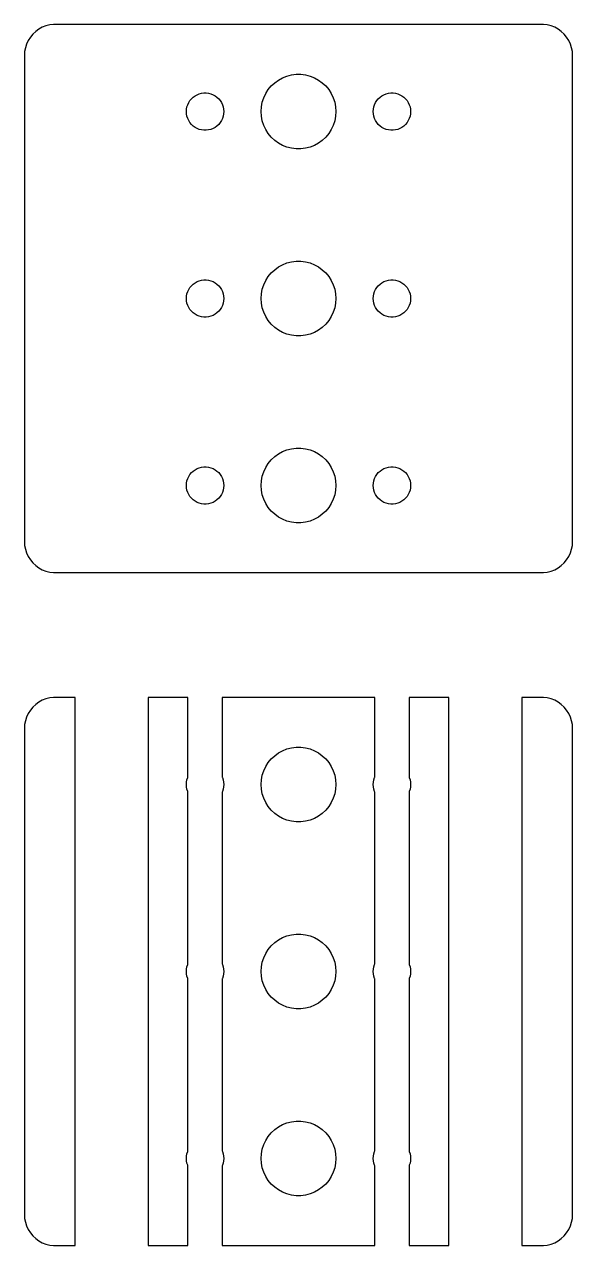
# Model space of a CAD drawing. Header units: metres. Extents: x -22 to 22, y -22 to 454.
# Drawn here: x -22 to 22, y 356 to 454 of the extents above; entities that cross this region are included whole.
import ezdxf

# ---------------------------------------------------------------- set-up
doc = ezdxf.new("R2010")
doc.units = ezdxf.units.M

msp = doc.modelspace()

# ---------------------------------------------------------------- linework, layer by layer
for p, q in [((-20.5644, 453.762), (-20.8396, 453.611)), ((-20.2725, 453.878), (-20.5644, 453.762)), ((-19.9684, 453.956), (-20.2725, 453.878)), ((-19.657, 453.995), (-19.9684, 453.956)), ((19.657, 453.995), (-19.657, 453.995)), ((19.9684, 453.956), (19.657, 453.995)), ((20.2725, 453.878), (19.9684, 453.956)), ((20.5644, 453.762), (20.2725, 453.878)), ((20.8396, 453.611), (20.5644, 453.762)), ((-21.5225, 452.969), (-21.6908, 452.704)), ((-21.3224, 453.211), (-21.5225, 452.969)), ((-21.0936, 453.426), (-21.3224, 453.211)), ((-20.8396, 453.611), (-21.0936, 453.426)), ((21.0936, 453.426), (20.8396, 453.611)), ((21.3224, 453.211), (21.0936, 453.426)), ((21.5225, 452.969), (21.3224, 453.211)), ((21.6908, 452.704), (21.5225, 452.969)), ((-21.9803, 451.813), (-22, 451.5)), ((-21.9214, 452.122), (-21.9803, 451.813)), ((-21.8244, 452.42), (-21.9214, 452.122)), ((-21.6908, 452.704), (-21.8244, 452.42)), ((21.8244, 452.42), (21.6908, 452.704)), ((21.9214, 452.122), (21.8244, 452.42)), ((21.9803, 451.813), (21.9214, 452.122)), ((22, 451.5), (21.9803, 451.813)), ((-22, 451.5), (-22, 412.5)), ((22, 412.5), (22, 451.5)), ((-1.27733, 449.714), (-0.927048, 449.853)), ((-0.927048, 449.853), (-0.562134, 449.947)), ((-0.562134, 449.947), (-0.18837, 449.994)), ((-0.18837, 449.994), (0.18837, 449.994)), ((0.18837, 449.994), (0.562134, 449.947)), ((0.562134, 449.947), (0.927048, 449.853)), ((0.927048, 449.853), (1.27733, 449.714)), ((-2.42705, 448.763), (-2.1869, 449.054)), ((-2.1869, 449.054), (-1.91226, 449.312)), ((-1.91226, 449.312), (-1.60747, 449.533)), ((-1.60747, 449.533), (-1.27733, 449.714)), ((1.27733, 449.714), (1.60747, 449.533)), ((1.60747, 449.533), (1.91226, 449.312)), ((1.91226, 449.312), (2.1869, 449.054)), ((2.1869, 449.054), (2.42705, 448.763)), ((-8.81445, 447.723), (-8.71352, 447.882)), ((-8.71352, 447.882), (-8.59344, 448.027)), ((-8.59344, 448.027), (-8.45613, 448.156)), ((-8.45613, 448.156), (-8.30373, 448.266)), ((-8.30373, 448.266), (-8.13866, 448.357)), ((-8.13866, 448.357), (-7.96352, 448.427)), ((-7.96352, 448.427), (-7.78107, 448.473)), ((-7.78107, 448.473), (-7.59418, 448.497)), ((-7.59418, 448.497), (-7.40581, 448.497)), ((-7.40581, 448.497), (-7.21892, 448.473)), ((-7.21892, 448.473), (-7.03647, 448.427)), ((-7.03647, 448.427), (-6.86133, 448.357)), ((-6.86133, 448.357), (-6.69626, 448.266)), ((-6.69626, 448.266), (-6.54385, 448.156)), ((-6.54385, 448.156), (-6.40654, 448.027)), ((-6.40654, 448.027), (-6.28647, 447.882)), ((-6.28647, 447.882), (-6.18553, 447.723)), ((-2.90575, 447.746), (-2.78932, 448.104)), ((-2.78932, 448.104), (-2.62891, 448.445)), ((-2.62891, 448.445), (-2.42705, 448.763)), ((2.42705, 448.763), (2.62891, 448.445)), ((2.62891, 448.445), (2.78932, 448.104)), ((2.78932, 448.104), (2.90575, 447.746)), ((6.18553, 447.723), (6.28647, 447.882)), ((6.28647, 447.882), (6.40654, 448.027)), ((6.40654, 448.027), (6.54385, 448.156)), ((6.54385, 448.156), (6.69626, 448.266)), ((6.69626, 448.266), (6.86133, 448.357)), ((6.86133, 448.357), (7.03647, 448.427)), ((7.03647, 448.427), (7.21892, 448.473)), ((7.21892, 448.473), (7.40581, 448.497)), ((7.40581, 448.497), (7.59418, 448.497)), ((7.59418, 448.497), (7.78107, 448.473)), ((7.78107, 448.473), (7.96352, 448.427)), ((7.96352, 448.427), (8.13866, 448.357)), ((8.13866, 448.357), (8.30373, 448.266)), ((8.30373, 448.266), (8.45613, 448.156)), ((8.45613, 448.156), (8.59344, 448.027)), ((8.59344, 448.027), (8.71352, 447.882)), ((8.71352, 447.882), (8.81445, 447.723)), ((-9, 447), (-8.98816, 447.188)), ((-8.98816, 446.812), (-9, 447)), ((-8.98816, 447.188), (-8.95287, 447.373)), ((-8.95287, 447.373), (-8.89465, 447.552)), ((-8.89465, 447.552), (-8.81445, 447.723)), ((-6.18553, 447.723), (-6.10533, 447.552)), ((-6.10533, 447.552), (-6.04712, 447.373)), ((-6.04712, 447.373), (-6.01183, 447.188)), ((-6.01183, 447.188), (-6, 447)), ((-6, 447), (-6.01183, 446.812)), ((-3, 447), (-2.97633, 447.376)), ((-2.97633, 446.624), (-3, 447)), ((-2.97633, 447.376), (-2.90575, 447.746)), ((2.90575, 447.746), (2.97633, 447.376)), ((2.97633, 447.376), (3, 447)), ((3, 447), (2.97633, 446.624)), ((6, 447), (6.01183, 447.188)), ((6.01183, 446.812), (6, 447)), ((6.01183, 447.188), (6.04712, 447.373)), ((6.04712, 447.373), (6.10533, 447.552)), ((6.10533, 447.552), (6.18553, 447.723)), ((8.81445, 447.723), (8.89465, 447.552)), ((8.89465, 447.552), (8.95287, 447.373)), ((8.95287, 447.373), (8.98816, 447.188)), ((8.98816, 447.188), (9, 447)), ((9, 447), (8.98816, 446.812)), ((-8.95287, 446.627), (-8.98816, 446.812)), ((-8.89465, 446.448), (-8.95287, 446.627)), ((-8.81445, 446.277), (-8.89465, 446.448)), ((-8.71352, 446.118), (-8.81445, 446.277)), ((-8.59344, 445.973), (-8.71352, 446.118)), ((-8.45613, 445.844), (-8.59344, 445.973)), ((-6.40654, 445.973), (-6.54385, 445.844)), ((-6.28647, 446.118), (-6.40654, 445.973)), ((-6.18553, 446.277), (-6.28647, 446.118)), ((-6.10533, 446.448), (-6.18553, 446.277)), ((-6.04712, 446.627), (-6.10533, 446.448)), ((-6.01183, 446.812), (-6.04712, 446.627)), ((-2.90575, 446.254), (-2.97633, 446.624)), ((-2.78932, 445.896), (-2.90575, 446.254)), ((-2.62891, 445.555), (-2.78932, 445.896)), ((2.78932, 445.896), (2.62891, 445.555)), ((2.90575, 446.254), (2.78932, 445.896)), ((2.97633, 446.624), (2.90575, 446.254)), ((6.04712, 446.627), (6.01183, 446.812)), ((6.10533, 446.448), (6.04712, 446.627)), ((6.18553, 446.277), (6.10533, 446.448)), ((6.28647, 446.118), (6.18553, 446.277)), ((6.40654, 445.973), (6.28647, 446.118)), ((6.54385, 445.844), (6.40654, 445.973)), ((8.59344, 445.973), (8.45613, 445.844)), ((8.71352, 446.118), (8.59344, 445.973)), ((8.81445, 446.277), (8.71352, 446.118)), ((8.89465, 446.448), (8.81445, 446.277)), ((8.95287, 446.627), (8.89465, 446.448)), ((8.98816, 446.812), (8.95287, 446.627)), ((-8.30373, 445.734), (-8.45613, 445.844)), ((-8.13866, 445.643), (-8.30373, 445.734)), ((-7.96352, 445.573), (-8.13866, 445.643)), ((-7.78107, 445.527), (-7.96352, 445.573)), ((-7.59418, 445.503), (-7.78107, 445.527)), ((-7.40581, 445.503), (-7.59418, 445.503)), ((-7.21892, 445.527), (-7.40581, 445.503)), ((-7.03647, 445.573), (-7.21892, 445.527)), ((-6.86133, 445.643), (-7.03647, 445.573)), ((-6.69626, 445.734), (-6.86133, 445.643)), ((-6.54385, 445.844), (-6.69626, 445.734)), ((-2.42705, 445.237), (-2.62891, 445.555)), ((-2.1869, 444.946), (-2.42705, 445.237)), ((-1.91226, 444.688), (-2.1869, 444.946)), ((2.1869, 444.946), (1.91226, 444.688)), ((2.42705, 445.237), (2.1869, 444.946)), ((2.62891, 445.555), (2.42705, 445.237)), ((6.69626, 445.734), (6.54385, 445.844)), ((6.86133, 445.643), (6.69626, 445.734)), ((7.03647, 445.573), (6.86133, 445.643)), ((7.21892, 445.527), (7.03647, 445.573)), ((7.40581, 445.503), (7.21892, 445.527)), ((7.59418, 445.503), (7.40581, 445.503)), ((7.78107, 445.527), (7.59418, 445.503)), ((7.96352, 445.573), (7.78107, 445.527)), ((8.13866, 445.643), (7.96352, 445.573)), ((8.30373, 445.734), (8.13866, 445.643)), ((8.45613, 445.844), (8.30373, 445.734)), ((-1.60747, 444.467), (-1.91226, 444.688)), ((-1.27733, 444.286), (-1.60747, 444.467)), ((-0.927048, 444.147), (-1.27733, 444.286)), ((-0.562134, 444.053), (-0.927048, 444.147)), ((-0.18837, 444.006), (-0.562134, 444.053)), ((0.18837, 444.006), (-0.18837, 444.006)), ((0.562134, 444.053), (0.18837, 444.006)), ((0.927048, 444.147), (0.562134, 444.053)), ((1.27733, 444.286), (0.927048, 444.147)), ((1.60747, 444.467), (1.27733, 444.286)), ((1.91226, 444.688), (1.60747, 444.467)), ((-2.1869, 434.054), (-1.91226, 434.312)), ((-1.91226, 434.312), (-1.60747, 434.533)), ((-1.60747, 434.533), (-1.27733, 434.714)), ((-1.27733, 434.714), (-0.927048, 434.853)), ((-0.927048, 434.853), (-0.562134, 434.947)), ((-0.562134, 434.947), (-0.18837, 434.994)), ((-0.18837, 434.994), (0.18837, 434.994)), ((0.18837, 434.994), (0.562134, 434.947)), ((0.562134, 434.947), (0.927048, 434.853)), ((0.927048, 434.853), (1.27733, 434.714)), ((1.27733, 434.714), (1.60747, 434.533)), ((1.60747, 434.533), (1.91226, 434.312)), ((1.91226, 434.312), (2.1869, 434.054)), ((-8.59344, 433.027), (-8.45613, 433.156)), ((-8.45613, 433.156), (-8.30373, 433.266)), ((-8.30373, 433.266), (-8.13866, 433.357)), ((-8.13866, 433.357), (-7.96352, 433.427)), ((-7.96352, 433.427), (-7.78107, 433.473)), ((-7.78107, 433.473), (-7.59418, 433.497)), ((-7.59418, 433.497), (-7.40581, 433.497)), ((-7.40581, 433.497), (-7.21892, 433.473)), ((-7.21892, 433.473), (-7.03647, 433.427)), ((-7.03647, 433.427), (-6.86133, 433.357)), ((-6.86133, 433.357), (-6.69626, 433.266)), ((-6.69626, 433.266), (-6.54385, 433.156)), ((-6.54385, 433.156), (-6.40654, 433.027)), ((-2.78932, 433.104), (-2.62891, 433.445)), ((-2.62891, 433.445), (-2.42705, 433.763)), ((-2.42705, 433.763), (-2.1869, 434.054)), ((2.1869, 434.054), (2.42705, 433.763)), ((2.42705, 433.763), (2.62891, 433.445)), ((2.62891, 433.445), (2.78932, 433.104)), ((6.40654, 433.027), (6.54385, 433.156)), ((6.54385, 433.156), (6.69626, 433.266)), ((6.69626, 433.266), (6.86133, 433.357)), ((6.86133, 433.357), (7.03647, 433.427)), ((7.03647, 433.427), (7.21892, 433.473)), ((7.21892, 433.473), (7.40581, 433.497)), ((7.40581, 433.497), (7.59418, 433.497)), ((7.59418, 433.497), (7.78107, 433.473)), ((7.78107, 433.473), (7.96352, 433.427)), ((7.96352, 433.427), (8.13866, 433.357)), ((8.13866, 433.357), (8.30373, 433.266)), ((8.30373, 433.266), (8.45613, 433.156)), ((8.45613, 433.156), (8.59344, 433.027)), ((-9, 432), (-8.98816, 432.188)), ((-8.98816, 432.188), (-8.95287, 432.373)), ((-8.95287, 432.373), (-8.89465, 432.552)), ((-8.89465, 432.552), (-8.81445, 432.723)), ((-8.81445, 432.723), (-8.71352, 432.882)), ((-8.71352, 432.882), (-8.59344, 433.027)), ((-6.40654, 433.027), (-6.28647, 432.882)), ((-6.28647, 432.882), (-6.18553, 432.723)), ((-6.18553, 432.723), (-6.10533, 432.552)), ((-6.10533, 432.552), (-6.04712, 432.373)), ((-6.04712, 432.373), (-6.01183, 432.188)), ((-6.01183, 432.188), (-6, 432)), ((-3, 432), (-2.97633, 432.376)), ((-2.97633, 432.376), (-2.90575, 432.746)), ((-2.90575, 432.746), (-2.78932, 433.104)), ((2.78932, 433.104), (2.90575, 432.746)), ((2.90575, 432.746), (2.97633, 432.376)), ((2.97633, 432.376), (3, 432)), ((6, 432), (6.01183, 432.188)), ((6.01183, 432.188), (6.04712, 432.373)), ((6.04712, 432.373), (6.10533, 432.552)), ((6.10533, 432.552), (6.18553, 432.723)), ((6.18553, 432.723), (6.28647, 432.882)), ((6.28647, 432.882), (6.40654, 433.027)), ((8.59344, 433.027), (8.71352, 432.882)), ((8.71352, 432.882), (8.81445, 432.723)), ((8.81445, 432.723), (8.89465, 432.552)), ((8.89465, 432.552), (8.95287, 432.373)), ((8.95287, 432.373), (8.98816, 432.188)), ((8.98816, 432.188), (9, 432)), ((-8.98816, 431.812), (-9, 432)), ((-8.95287, 431.627), (-8.98816, 431.812)), ((-8.89465, 431.448), (-8.95287, 431.627)), ((-8.81445, 431.277), (-8.89465, 431.448)), ((-8.71352, 431.118), (-8.81445, 431.277)), ((-6.18553, 431.277), (-6.28647, 431.118)), ((-6.10533, 431.448), (-6.18553, 431.277)), ((-6.04712, 431.627), (-6.10533, 431.448)), ((-6.01183, 431.812), (-6.04712, 431.627)), ((-6, 432), (-6.01183, 431.812)), ((-2.97633, 431.624), (-3, 432)), ((-2.90575, 431.254), (-2.97633, 431.624)), ((-2.78932, 430.896), (-2.90575, 431.254)), ((2.90575, 431.254), (2.78932, 430.896)), ((2.97633, 431.624), (2.90575, 431.254)), ((3, 432), (2.97633, 431.624)), ((6.01183, 431.812), (6, 432)), ((6.04712, 431.627), (6.01183, 431.812)), ((6.10533, 431.448), (6.04712, 431.627)), ((6.18553, 431.277), (6.10533, 431.448)), ((6.28647, 431.118), (6.18553, 431.277)), ((8.81445, 431.277), (8.71352, 431.118)), ((8.89465, 431.448), (8.81445, 431.277)), ((8.95287, 431.627), (8.89465, 431.448)), ((8.98816, 431.812), (8.95287, 431.627)), ((9, 432), (8.98816, 431.812)), ((-8.59344, 430.973), (-8.71352, 431.118)), ((-8.45613, 430.844), (-8.59344, 430.973)), ((-8.30373, 430.734), (-8.45613, 430.844)), ((-8.13866, 430.643), (-8.30373, 430.734)), ((-7.96352, 430.573), (-8.13866, 430.643)), ((-7.78107, 430.527), (-7.96352, 430.573)), ((-7.59418, 430.503), (-7.78107, 430.527)), ((-7.40581, 430.503), (-7.59418, 430.503)), ((-7.21892, 430.527), (-7.40581, 430.503)), ((-7.03647, 430.573), (-7.21892, 430.527)), ((-6.86133, 430.643), (-7.03647, 430.573)), ((-6.69626, 430.734), (-6.86133, 430.643)), ((-6.54385, 430.844), (-6.69626, 430.734)), ((-6.40654, 430.973), (-6.54385, 430.844)), ((-6.28647, 431.118), (-6.40654, 430.973)), ((-2.62891, 430.555), (-2.78932, 430.896)), ((-2.42705, 430.237), (-2.62891, 430.555)), ((-2.1869, 429.946), (-2.42705, 430.237)), ((2.42705, 430.237), (2.1869, 429.946)), ((2.62891, 430.555), (2.42705, 430.237)), ((2.78932, 430.896), (2.62891, 430.555)), ((6.40654, 430.973), (6.28647, 431.118)), ((6.54385, 430.844), (6.40654, 430.973)), ((6.69626, 430.734), (6.54385, 430.844)), ((6.86133, 430.643), (6.69626, 430.734)), ((7.03647, 430.573), (6.86133, 430.643)), ((7.21892, 430.527), (7.03647, 430.573)), ((7.40581, 430.503), (7.21892, 430.527)), ((7.59418, 430.503), (7.40581, 430.503)), ((7.78107, 430.527), (7.59418, 430.503)), ((7.96352, 430.573), (7.78107, 430.527)), ((8.13866, 430.643), (7.96352, 430.573)), ((8.30373, 430.734), (8.13866, 430.643)), ((8.45613, 430.844), (8.30373, 430.734)), ((8.59344, 430.973), (8.45613, 430.844)), ((8.71352, 431.118), (8.59344, 430.973)), ((-1.91226, 429.688), (-2.1869, 429.946)), ((-1.60747, 429.467), (-1.91226, 429.688)), ((-1.27733, 429.286), (-1.60747, 429.467)), ((-0.927048, 429.147), (-1.27733, 429.286)), ((1.27733, 429.286), (0.927048, 429.147)), ((1.60747, 429.467), (1.27733, 429.286)), ((1.91226, 429.688), (1.60747, 429.467)), ((2.1869, 429.946), (1.91226, 429.688)), ((-0.562134, 429.053), (-0.927048, 429.147)), ((-0.18837, 429.006), (-0.562134, 429.053)), ((0.18837, 429.006), (-0.18837, 429.006)), ((0.562134, 429.053), (0.18837, 429.006)), ((0.927048, 429.147), (0.562134, 429.053)), ((-1.91226, 419.312), (-1.60747, 419.533)), ((-1.60747, 419.533), (-1.27733, 419.714)), ((-1.27733, 419.714), (-0.927048, 419.853)), ((-0.927048, 419.853), (-0.562134, 419.947)), ((-0.562134, 419.947), (-0.18837, 419.994)), ((-0.18837, 419.994), (0.18837, 419.994)), ((0.18837, 419.994), (0.562134, 419.947)), ((0.562134, 419.947), (0.927048, 419.853)), ((0.927048, 419.853), (1.27733, 419.714)), ((1.27733, 419.714), (1.60747, 419.533)), ((1.60747, 419.533), (1.91226, 419.312)), ((-8.13866, 418.357), (-7.96352, 418.427)), ((-7.96352, 418.427), (-7.78107, 418.473)), ((-7.78107, 418.473), (-7.59418, 418.497)), ((-7.59418, 418.497), (-7.40581, 418.497)), ((-7.40581, 418.497), (-7.21892, 418.473)), ((-7.21892, 418.473), (-7.03647, 418.427)), ((-7.03647, 418.427), (-6.86133, 418.357)), ((-2.78932, 418.104), (-2.62891, 418.445)), ((-2.62891, 418.445), (-2.42705, 418.763)), ((-2.42705, 418.763), (-2.1869, 419.054)), ((-2.1869, 419.054), (-1.91226, 419.312)), ((1.91226, 419.312), (2.1869, 419.054)), ((2.1869, 419.054), (2.42705, 418.763)), ((2.42705, 418.763), (2.62891, 418.445)), ((2.62891, 418.445), (2.78932, 418.104)), ((6.86133, 418.357), (7.03647, 418.427)), ((7.03647, 418.427), (7.21892, 418.473)), ((7.21892, 418.473), (7.40581, 418.497)), ((7.40581, 418.497), (7.59418, 418.497)), ((7.59418, 418.497), (7.78107, 418.473)), ((7.78107, 418.473), (7.96352, 418.427)), ((7.96352, 418.427), (8.13866, 418.357)), ((-8.95287, 417.373), (-8.89465, 417.552)), ((-8.89465, 417.552), (-8.81445, 417.723)), ((-8.81445, 417.723), (-8.71352, 417.882)), ((-8.71352, 417.882), (-8.59344, 418.027)), ((-8.59344, 418.027), (-8.45613, 418.156)), ((-8.45613, 418.156), (-8.30373, 418.266)), ((-8.30373, 418.266), (-8.13866, 418.357)), ((-6.86133, 418.357), (-6.69626, 418.266)), ((-6.69626, 418.266), (-6.54385, 418.156)), ((-6.54385, 418.156), (-6.40654, 418.027)), ((-6.40654, 418.027), (-6.28647, 417.882)), ((-6.28647, 417.882), (-6.18553, 417.723)), ((-6.18553, 417.723), (-6.10533, 417.552)), ((-6.10533, 417.552), (-6.04712, 417.373)), ((-2.97633, 417.376), (-2.90575, 417.746)), ((-2.90575, 417.746), (-2.78932, 418.104)), ((2.78932, 418.104), (2.90575, 417.746)), ((2.90575, 417.746), (2.97633, 417.376)), ((6.04712, 417.373), (6.10533, 417.552)), ((6.10533, 417.552), (6.18553, 417.723)), ((6.18553, 417.723), (6.28647, 417.882)), ((6.28647, 417.882), (6.40654, 418.027)), ((6.40654, 418.027), (6.54385, 418.156)), ((6.54385, 418.156), (6.69626, 418.266)), ((6.69626, 418.266), (6.86133, 418.357)), ((8.13866, 418.357), (8.30373, 418.266)), ((8.30373, 418.266), (8.45613, 418.156)), ((8.45613, 418.156), (8.59344, 418.027)), ((8.59344, 418.027), (8.71352, 417.882)), ((8.71352, 417.882), (8.81445, 417.723)), ((8.81445, 417.723), (8.89465, 417.552)), ((8.89465, 417.552), (8.95287, 417.373)), ((-9, 417), (-8.98816, 417.188)), ((-8.98816, 416.812), (-9, 417)), ((-8.98816, 417.188), (-8.95287, 417.373)), ((-8.95287, 416.627), (-8.98816, 416.812)), ((-8.89465, 416.448), (-8.95287, 416.627)), ((-6.04712, 416.627), (-6.10533, 416.448)), ((-6.04712, 417.373), (-6.01183, 417.188)), ((-6.01183, 416.812), (-6.04712, 416.627)), ((-6.01183, 417.188), (-6, 417)), ((-6, 417), (-6.01183, 416.812)), ((-3, 417), (-2.97633, 417.376)), ((-2.97633, 416.624), (-3, 417)), ((-2.90575, 416.254), (-2.97633, 416.624)), ((2.97633, 416.624), (2.90575, 416.254)), ((2.97633, 417.376), (3, 417)), ((3, 417), (2.97633, 416.624)), ((6, 417), (6.01183, 417.188)), ((6.01183, 416.812), (6, 417)), ((6.01183, 417.188), (6.04712, 417.373)), ((6.04712, 416.627), (6.01183, 416.812)), ((6.10533, 416.448), (6.04712, 416.627)), ((8.95287, 416.627), (8.89465, 416.448)), ((8.95287, 417.373), (8.98816, 417.188)), ((8.98816, 416.812), (8.95287, 416.627)), ((8.98816, 417.188), (9, 417)), ((9, 417), (8.98816, 416.812)), ((-8.81445, 416.277), (-8.89465, 416.448)), ((-8.71352, 416.118), (-8.81445, 416.277)), ((-8.59344, 415.973), (-8.71352, 416.118)), ((-8.45613, 415.844), (-8.59344, 415.973)), ((-8.30373, 415.734), (-8.45613, 415.844)), ((-8.13866, 415.643), (-8.30373, 415.734)), ((-7.96352, 415.573), (-8.13866, 415.643)), ((-7.78107, 415.527), (-7.96352, 415.573)), ((-7.59418, 415.503), (-7.78107, 415.527)), ((-7.40581, 415.503), (-7.59418, 415.503)), ((-7.21892, 415.527), (-7.40581, 415.503)), ((-7.03647, 415.573), (-7.21892, 415.527)), ((-6.86133, 415.643), (-7.03647, 415.573)), ((-6.69626, 415.734), (-6.86133, 415.643)), ((-6.54385, 415.844), (-6.69626, 415.734)), ((-6.40654, 415.973), (-6.54385, 415.844)), ((-6.28647, 416.118), (-6.40654, 415.973)), ((-6.18553, 416.277), (-6.28647, 416.118)), ((-6.10533, 416.448), (-6.18553, 416.277)), ((-2.78932, 415.896), (-2.90575, 416.254)), ((-2.62891, 415.555), (-2.78932, 415.896)), ((-2.42705, 415.237), (-2.62891, 415.555)), ((2.62891, 415.555), (2.42705, 415.237)), ((2.78932, 415.896), (2.62891, 415.555)), ((2.90575, 416.254), (2.78932, 415.896)), ((6.18553, 416.277), (6.10533, 416.448)), ((6.28647, 416.118), (6.18553, 416.277)), ((6.40654, 415.973), (6.28647, 416.118)), ((6.54385, 415.844), (6.40654, 415.973)), ((6.69626, 415.734), (6.54385, 415.844)), ((6.86133, 415.643), (6.69626, 415.734)), ((7.03647, 415.573), (6.86133, 415.643)), ((7.21892, 415.527), (7.03647, 415.573)), ((7.40581, 415.503), (7.21892, 415.527)), ((7.59418, 415.503), (7.40581, 415.503)), ((7.78107, 415.527), (7.59418, 415.503)), ((7.96352, 415.573), (7.78107, 415.527)), ((8.13866, 415.643), (7.96352, 415.573)), ((8.30373, 415.734), (8.13866, 415.643)), ((8.45613, 415.844), (8.30373, 415.734)), ((8.59344, 415.973), (8.45613, 415.844)), ((8.71352, 416.118), (8.59344, 415.973)), ((8.81445, 416.277), (8.71352, 416.118)), ((8.89465, 416.448), (8.81445, 416.277)), ((-2.1869, 414.946), (-2.42705, 415.237)), ((-1.91226, 414.688), (-2.1869, 414.946)), ((-1.60747, 414.467), (-1.91226, 414.688)), ((1.91226, 414.688), (1.60747, 414.467)), ((2.1869, 414.946), (1.91226, 414.688)), ((2.42705, 415.237), (2.1869, 414.946)), ((-1.27733, 414.286), (-1.60747, 414.467)), ((-0.927048, 414.147), (-1.27733, 414.286)), ((-0.562134, 414.053), (-0.927048, 414.147)), ((-0.18837, 414.006), (-0.562134, 414.053)), ((0.18837, 414.006), (-0.18837, 414.006)), ((0.562134, 414.053), (0.18837, 414.006)), ((0.927048, 414.147), (0.562134, 414.053)), ((1.27733, 414.286), (0.927048, 414.147)), ((1.60747, 414.467), (1.27733, 414.286)), ((-22, 412.5), (-21.9803, 412.187)), ((-21.9803, 412.187), (-21.9214, 411.878)), ((-21.9214, 411.878), (-21.8244, 411.58)), ((-21.8244, 411.58), (-21.6908, 411.296)), ((21.6908, 411.296), (21.8244, 411.58)), ((21.8244, 411.58), (21.9214, 411.878)), ((21.9214, 411.878), (21.9803, 412.187)), ((21.9803, 412.187), (22, 412.5)), ((-21.6908, 411.296), (-21.5225, 411.031)), ((-21.5225, 411.031), (-21.3224, 410.789)), ((-21.3224, 410.789), (-21.0936, 410.574)), ((21.0936, 410.574), (21.3224, 410.789)), ((21.3224, 410.789), (21.5225, 411.031)), ((21.5225, 411.031), (21.6908, 411.296)), ((-21.0936, 410.574), (-20.8396, 410.389)), ((-20.8396, 410.389), (-20.5644, 410.238)), ((-20.5644, 410.238), (-20.2725, 410.122)), ((-20.2725, 410.122), (-19.9684, 410.044)), ((-19.9684, 410.044), (-19.657, 410.005)), ((-19.657, 410.005), (19.657, 410.005)), ((19.657, 410.005), (19.9684, 410.044)), ((19.9684, 410.044), (20.2725, 410.122)), ((20.2725, 410.122), (20.5644, 410.238)), ((20.5644, 410.238), (20.8396, 410.389)), ((20.8396, 410.389), (21.0936, 410.574)), ((-20.2725, 399.878), (-20.5644, 399.762)), ((-19.9684, 399.956), (-20.2725, 399.878)), ((-19.657, 399.995), (-19.9684, 399.956)), ((-17.9336, 399.995), (-19.657, 399.995)), ((-17.9336, 356.005), (-17.9336, 399.995)), ((-8.87216, 399.995), (-12.0664, 399.995)), ((-12.0664, 399.995), (-12.0664, 356.005)), ((-8.87216, 393.6), (-8.87216, 399.995)), ((6.12782, 399.995), (-6.12782, 399.995)), ((-6.12782, 399.995), (-6.12782, 393.6)), ((6.12782, 393.6), (6.12782, 399.995)), ((12.0664, 399.995), (8.87216, 399.995)), ((8.87216, 399.995), (8.87216, 393.6)), ((12.0664, 356.005), (12.0664, 399.995)), ((19.657, 399.995), (17.9336, 399.995)), ((17.9336, 399.995), (17.9336, 356.005)), ((19.9684, 399.956), (19.657, 399.995)), ((20.2725, 399.878), (19.9684, 399.956)), ((20.5644, 399.762), (20.2725, 399.878)), ((-21.5225, 398.969), (-21.6908, 398.704)), ((-21.3224, 399.211), (-21.5225, 398.969)), ((-21.0936, 399.426), (-21.3224, 399.211)), ((-20.8396, 399.611), (-21.0936, 399.426)), ((-20.5644, 399.762), (-20.8396, 399.611)), ((20.8396, 399.611), (20.5644, 399.762)), ((21.0936, 399.426), (20.8396, 399.611)), ((21.3224, 399.211), (21.0936, 399.426)), ((21.5225, 398.969), (21.3224, 399.211)), ((21.6908, 398.704), (21.5225, 398.969)), ((-21.9214, 398.122), (-21.9803, 397.813)), ((-21.8244, 398.42), (-21.9214, 398.122)), ((-21.6908, 398.704), (-21.8244, 398.42)), ((21.8244, 398.42), (21.6908, 398.704)), ((21.9214, 398.122), (21.8244, 398.42)), ((21.9803, 397.813), (21.9214, 398.122)), ((-21.9803, 397.813), (-22, 397.5)), ((-22, 397.5), (-22, 358.5)), ((22, 397.5), (21.9803, 397.813)), ((22, 358.5), (22, 397.5)), ((-0.927048, 395.853), (-0.562134, 395.947)), ((-0.562134, 395.947), (-0.18837, 395.994)), ((-0.18837, 395.994), (0.18837, 395.994)), ((0.18837, 395.994), (0.562134, 395.947)), ((0.562134, 395.947), (0.927048, 395.853)), ((-2.42705, 394.763), (-2.1869, 395.054)), ((-2.1869, 395.054), (-1.91226, 395.312)), ((-1.91226, 395.312), (-1.60747, 395.533)), ((-1.60747, 395.533), (-1.27733, 395.714)), ((-1.27733, 395.714), (-0.927048, 395.853)), ((0.927048, 395.853), (1.27733, 395.714)), ((1.27733, 395.714), (1.60747, 395.533)), ((1.60747, 395.533), (1.91226, 395.312)), ((1.91226, 395.312), (2.1869, 395.054)), ((2.1869, 395.054), (2.42705, 394.763)), ((-2.90575, 393.746), (-2.78932, 394.104)), ((-2.78932, 394.104), (-2.62891, 394.445)), ((-2.62891, 394.445), (-2.42705, 394.763)), ((2.42705, 394.763), (2.62891, 394.445)), ((2.62891, 394.445), (2.78932, 394.104)), ((2.78932, 394.104), (2.90575, 393.746)), ((-9, 393), (-8.98816, 393.188)), ((-8.98816, 392.812), (-9, 393)), ((-8.98816, 393.188), (-8.95287, 393.373)), ((-8.95287, 393.373), (-8.89465, 393.552)), ((-8.89465, 393.552), (-8.87216, 393.6)), ((-6.12782, 393.6), (-6.10533, 393.552)), ((-6.10533, 393.552), (-6.04712, 393.373)), ((-6.04712, 393.373), (-6.01183, 393.188)), ((-6.01183, 393.188), (-6, 393)), ((-6, 393), (-6.01183, 392.812)), ((-3, 393), (-2.97633, 393.376)), ((-2.97633, 392.624), (-3, 393)), ((-2.97633, 393.376), (-2.90575, 393.746)), ((2.90575, 393.746), (2.97633, 393.376)), ((2.97633, 393.376), (3, 393)), ((3, 393), (2.97633, 392.624)), ((6, 393), (6.01183, 393.188)), ((6.01183, 392.812), (6, 393)), ((6.01183, 393.188), (6.04712, 393.373)), ((6.04712, 393.373), (6.10533, 393.552)), ((6.10533, 393.552), (6.12782, 393.6)), ((8.87216, 393.6), (8.89465, 393.552)), ((8.89465, 393.552), (8.95287, 393.373)), ((8.95287, 393.373), (8.98816, 393.188)), ((8.98816, 393.188), (9, 393)), ((9, 393), (8.98816, 392.812)), ((-8.95287, 392.627), (-8.98816, 392.812)), ((-8.89465, 392.448), (-8.95287, 392.627)), ((-8.87216, 392.4), (-8.89465, 392.448)), ((-8.87216, 378.6), (-8.87216, 392.4)), ((-6.10533, 392.448), (-6.12782, 392.4)), ((-6.12782, 392.4), (-6.12782, 378.6)), ((-6.04712, 392.627), (-6.10533, 392.448)), ((-6.01183, 392.812), (-6.04712, 392.627)), ((-2.90575, 392.254), (-2.97633, 392.624)), ((-2.78932, 391.896), (-2.90575, 392.254)), ((2.90575, 392.254), (2.78932, 391.896)), ((2.97633, 392.624), (2.90575, 392.254)), ((6.04712, 392.627), (6.01183, 392.812)), ((6.10533, 392.448), (6.04712, 392.627)), ((6.12782, 392.4), (6.10533, 392.448)), ((6.12782, 378.6), (6.12782, 392.4)), ((8.89465, 392.448), (8.87216, 392.4)), ((8.87216, 392.4), (8.87216, 378.6)), ((8.95287, 392.627), (8.89465, 392.448)), ((8.98816, 392.812), (8.95287, 392.627)), ((-2.62891, 391.555), (-2.78932, 391.896)), ((-2.42705, 391.237), (-2.62891, 391.555)), ((-2.1869, 390.946), (-2.42705, 391.237)), ((2.42705, 391.237), (2.1869, 390.946)), ((2.62891, 391.555), (2.42705, 391.237)), ((2.78932, 391.896), (2.62891, 391.555)), ((-1.91226, 390.688), (-2.1869, 390.946)), ((-1.60747, 390.467), (-1.91226, 390.688)), ((-1.27733, 390.286), (-1.60747, 390.467)), ((-0.927048, 390.147), (-1.27733, 390.286)), ((-0.562134, 390.053), (-0.927048, 390.147)), ((-0.18837, 390.006), (-0.562134, 390.053)), ((0.18837, 390.006), (-0.18837, 390.006)), ((0.562134, 390.053), (0.18837, 390.006)), ((0.927048, 390.147), (0.562134, 390.053)), ((1.27733, 390.286), (0.927048, 390.147)), ((1.60747, 390.467), (1.27733, 390.286)), ((1.91226, 390.688), (1.60747, 390.467)), ((2.1869, 390.946), (1.91226, 390.688)), ((-2.1869, 380.054), (-1.91226, 380.312)), ((-1.91226, 380.312), (-1.60747, 380.533)), ((-1.60747, 380.533), (-1.27733, 380.714)), ((-1.27733, 380.714), (-0.927048, 380.853)), ((-0.927048, 380.853), (-0.562134, 380.947)), ((-0.562134, 380.947), (-0.18837, 380.994)), ((-0.18837, 380.994), (0.18837, 380.994)), ((0.18837, 380.994), (0.562134, 380.947)), ((0.562134, 380.947), (0.927048, 380.853)), ((0.927048, 380.853), (1.27733, 380.714)), ((1.27733, 380.714), (1.60747, 380.533)), ((1.60747, 380.533), (1.91226, 380.312)), ((1.91226, 380.312), (2.1869, 380.054)), ((-2.78932, 379.104), (-2.62891, 379.445)), ((-2.62891, 379.445), (-2.42705, 379.763)), ((-2.42705, 379.763), (-2.1869, 380.054)), ((2.1869, 380.054), (2.42705, 379.763)), ((2.42705, 379.763), (2.62891, 379.445)), ((2.62891, 379.445), (2.78932, 379.104)), ((-8.98816, 378.188), (-8.95287, 378.373)), ((-8.95287, 378.373), (-8.89465, 378.552)), ((-8.89465, 378.552), (-8.87216, 378.6)), ((-6.12782, 378.6), (-6.10533, 378.552)), ((-6.10533, 378.552), (-6.04712, 378.373)), ((-6.04712, 378.373), (-6.01183, 378.188)), ((-3, 378), (-2.97633, 378.376)), ((-2.97633, 378.376), (-2.90575, 378.746)), ((-2.90575, 378.746), (-2.78932, 379.104)), ((2.78932, 379.104), (2.90575, 378.746)), ((2.90575, 378.746), (2.97633, 378.376)), ((2.97633, 378.376), (3, 378)), ((6.01183, 378.188), (6.04712, 378.373)), ((6.04712, 378.373), (6.10533, 378.552)), ((6.10533, 378.552), (6.12782, 378.6)), ((8.87216, 378.6), (8.89465, 378.552)), ((8.89465, 378.552), (8.95287, 378.373)), ((8.95287, 378.373), (8.98816, 378.188)), ((-9, 378), (-8.98816, 378.188)), ((-8.98816, 377.812), (-9, 378)), ((-8.95287, 377.627), (-8.98816, 377.812)), ((-8.89465, 377.448), (-8.95287, 377.627)), ((-8.87216, 377.4), (-8.89465, 377.448)), ((-8.87216, 363.6), (-8.87216, 377.4)), ((-6.10533, 377.448), (-6.12782, 377.4)), ((-6.12782, 377.4), (-6.12782, 363.6)), ((-6.04712, 377.627), (-6.10533, 377.448)), ((-6.01183, 377.812), (-6.04712, 377.627)), ((-6.01183, 378.188), (-6, 378)), ((-6, 378), (-6.01183, 377.812)), ((-2.97633, 377.624), (-3, 378)), ((-2.90575, 377.254), (-2.97633, 377.624)), ((2.97633, 377.624), (2.90575, 377.254)), ((3, 378), (2.97633, 377.624)), ((6, 378), (6.01183, 378.188)), ((6.01183, 377.812), (6, 378)), ((6.04712, 377.627), (6.01183, 377.812)), ((6.10533, 377.448), (6.04712, 377.627)), ((6.12782, 377.4), (6.10533, 377.448)), ((6.12782, 363.6), (6.12782, 377.4)), ((8.89465, 377.448), (8.87216, 377.4)), ((8.87216, 377.4), (8.87216, 363.6)), ((8.95287, 377.627), (8.89465, 377.448)), ((8.98816, 377.812), (8.95287, 377.627)), ((8.98816, 378.188), (9, 378)), ((9, 378), (8.98816, 377.812)), ((-2.78932, 376.896), (-2.90575, 377.254)), ((-2.62891, 376.555), (-2.78932, 376.896)), ((-2.42705, 376.237), (-2.62891, 376.555)), ((2.62891, 376.555), (2.42705, 376.237)), ((2.78932, 376.896), (2.62891, 376.555)), ((2.90575, 377.254), (2.78932, 376.896)), ((-2.1869, 375.946), (-2.42705, 376.237)), ((-1.91226, 375.688), (-2.1869, 375.946)), ((-1.60747, 375.467), (-1.91226, 375.688)), ((-1.27733, 375.286), (-1.60747, 375.467)), ((1.60747, 375.467), (1.27733, 375.286)), ((1.91226, 375.688), (1.60747, 375.467)), ((2.1869, 375.946), (1.91226, 375.688)), ((2.42705, 376.237), (2.1869, 375.946)), ((-0.927048, 375.147), (-1.27733, 375.286)), ((-0.562134, 375.053), (-0.927048, 375.147)), ((-0.18837, 375.006), (-0.562134, 375.053)), ((0.18837, 375.006), (-0.18837, 375.006)), ((0.562134, 375.053), (0.18837, 375.006)), ((0.927048, 375.147), (0.562134, 375.053)), ((1.27733, 375.286), (0.927048, 375.147)), ((-1.91226, 365.312), (-1.60747, 365.533)), ((-1.60747, 365.533), (-1.27733, 365.714)), ((-1.27733, 365.714), (-0.927048, 365.853)), ((-0.927048, 365.853), (-0.562134, 365.947)), ((-0.562134, 365.947), (-0.18837, 365.994)), ((-0.18837, 365.994), (0.18837, 365.994)), ((0.18837, 365.994), (0.562134, 365.947)), ((0.562134, 365.947), (0.927048, 365.853)), ((0.927048, 365.853), (1.27733, 365.714)), ((1.27733, 365.714), (1.60747, 365.533)), ((1.60747, 365.533), (1.91226, 365.312)), ((-2.62891, 364.445), (-2.42705, 364.763)), ((-2.42705, 364.763), (-2.1869, 365.054)), ((-2.1869, 365.054), (-1.91226, 365.312)), ((1.91226, 365.312), (2.1869, 365.054)), ((2.1869, 365.054), (2.42705, 364.763)), ((2.42705, 364.763), (2.62891, 364.445)), ((-8.95287, 363.373), (-8.89465, 363.552)), ((-8.89465, 363.552), (-8.87216, 363.6)), ((-6.12782, 363.6), (-6.10533, 363.552)), ((-6.10533, 363.552), (-6.04712, 363.373)), ((-2.97633, 363.376), (-2.90575, 363.746)), ((-2.90575, 363.746), (-2.78932, 364.104)), ((-2.78932, 364.104), (-2.62891, 364.445)), ((2.62891, 364.445), (2.78932, 364.104)), ((2.78932, 364.104), (2.90575, 363.746)), ((2.90575, 363.746), (2.97633, 363.376)), ((6.04712, 363.373), (6.10533, 363.552)), ((6.10533, 363.552), (6.12782, 363.6)), ((8.87216, 363.6), (8.89465, 363.552)), ((8.89465, 363.552), (8.95287, 363.373)), ((-9, 363), (-8.98816, 363.188)), ((-8.98816, 362.812), (-9, 363)), ((-8.98816, 363.188), (-8.95287, 363.373)), ((-8.95287, 362.627), (-8.98816, 362.812)), ((-8.89465, 362.448), (-8.95287, 362.627)), ((-6.04712, 362.627), (-6.10533, 362.448)), ((-6.04712, 363.373), (-6.01183, 363.188)), ((-6.01183, 362.812), (-6.04712, 362.627)), ((-6.01183, 363.188), (-6, 363)), ((-6, 363), (-6.01183, 362.812)), ((-3, 363), (-2.97633, 363.376)), ((-2.97633, 362.624), (-3, 363)), ((-2.90575, 362.254), (-2.97633, 362.624)), ((2.97633, 362.624), (2.90575, 362.254)), ((2.97633, 363.376), (3, 363)), ((3, 363), (2.97633, 362.624)), ((6, 363), (6.01183, 363.188)), ((6.01183, 362.812), (6, 363)), ((6.01183, 363.188), (6.04712, 363.373)), ((6.04712, 362.627), (6.01183, 362.812)), ((6.10533, 362.448), (6.04712, 362.627)), ((8.95287, 362.627), (8.89465, 362.448)), ((8.95287, 363.373), (8.98816, 363.188)), ((8.98816, 362.812), (8.95287, 362.627)), ((8.98816, 363.188), (9, 363)), ((9, 363), (8.98816, 362.812)), ((-8.87216, 362.4), (-8.89465, 362.448)), ((-8.87216, 356.005), (-8.87216, 362.4)), ((-6.10533, 362.448), (-6.12782, 362.4)), ((-6.12782, 362.4), (-6.12782, 356.005)), ((-2.78932, 361.896), (-2.90575, 362.254)), ((-2.62891, 361.555), (-2.78932, 361.896)), ((2.78932, 361.896), (2.62891, 361.555)), ((2.90575, 362.254), (2.78932, 361.896)), ((6.12782, 362.4), (6.10533, 362.448)), ((6.12782, 356.005), (6.12782, 362.4)), ((8.89465, 362.448), (8.87216, 362.4)), ((8.87216, 362.4), (8.87216, 356.005)), ((-2.42705, 361.237), (-2.62891, 361.555)), ((-2.1869, 360.946), (-2.42705, 361.237)), ((-1.91226, 360.688), (-2.1869, 360.946)), ((-1.60747, 360.467), (-1.91226, 360.688)), ((1.91226, 360.688), (1.60747, 360.467)), ((2.1869, 360.946), (1.91226, 360.688)), ((2.42705, 361.237), (2.1869, 360.946)), ((2.62891, 361.555), (2.42705, 361.237)), ((-1.27733, 360.286), (-1.60747, 360.467)), ((-0.927048, 360.147), (-1.27733, 360.286)), ((-0.562134, 360.053), (-0.927048, 360.147)), ((-0.18837, 360.006), (-0.562134, 360.053)), ((0.18837, 360.006), (-0.18837, 360.006)), ((0.562134, 360.053), (0.18837, 360.006)), ((0.927048, 360.147), (0.562134, 360.053)), ((1.27733, 360.286), (0.927048, 360.147)), ((1.60747, 360.467), (1.27733, 360.286)), ((-22, 358.5), (-21.9803, 358.187)), ((-21.9803, 358.187), (-21.9214, 357.878)), ((-21.9214, 357.878), (-21.8244, 357.58)), ((21.8244, 357.58), (21.9214, 357.878)), ((21.9214, 357.878), (21.9803, 358.187)), ((21.9803, 358.187), (22, 358.5)), ((-21.8244, 357.58), (-21.6908, 357.296)), ((-21.6908, 357.296), (-21.5225, 357.031)), ((-21.5225, 357.031), (-21.3224, 356.789)), ((-21.3224, 356.789), (-21.0936, 356.574)), ((21.0936, 356.574), (21.3224, 356.789)), ((21.3224, 356.789), (21.5225, 357.031)), ((21.5225, 357.031), (21.6908, 357.296)), ((21.6908, 357.296), (21.8244, 357.58)), ((-21.0936, 356.574), (-20.8396, 356.389)), ((-20.8396, 356.389), (-20.5644, 356.238)), ((-20.5644, 356.238), (-20.2725, 356.122)), ((-20.2725, 356.122), (-19.9684, 356.044)), ((-19.9684, 356.044), (-19.657, 356.005)), ((-19.657, 356.005), (-17.9336, 356.005)), ((-12.0664, 356.005), (-8.87216, 356.005)), ((-6.12782, 356.005), (6.12782, 356.005)), ((8.87216, 356.005), (12.0664, 356.005)), ((17.9336, 356.005), (19.657, 356.005)), ((19.657, 356.005), (19.9684, 356.044)), ((19.9684, 356.044), (20.2725, 356.122)), ((20.2725, 356.122), (20.5644, 356.238)), ((20.5644, 356.238), (20.8396, 356.389)), ((20.8396, 356.389), (21.0936, 356.574))]:
    msp.add_line(p, q)

doc.saveas('drawing.dxf')
